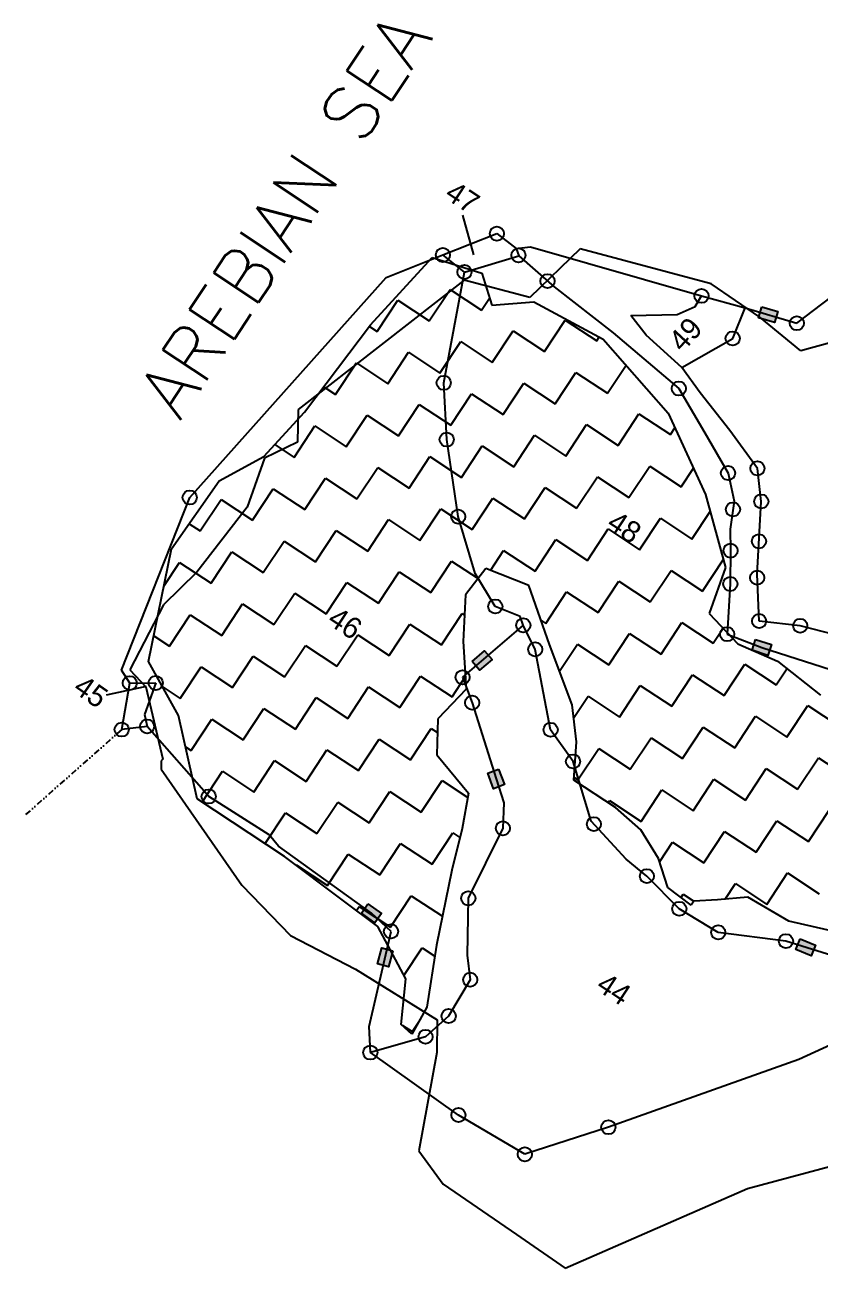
# Model space of a CAD drawing. Header units: metres. Extents: x 301361 to 304244, y 1956232 to 1958987.
# Drawn here: x 301361 to 302020, y 1957817 to 1958849 of the extents above; entities that cross this region are included whole.
import ezdxf

# ---------------------------------------------------------------- set-up
doc = ezdxf.new("R2010")
doc.units = ezdxf.units.M
doc.linetypes.add('DIVIDE', pattern=[1.25, 0.5, -0.25, 0, -0.25, 0, -0.25])
for name, color, linetype in [('POLY_HATCH', 12, 'Continuous'), ('POLY_PARCEL', 6, 'Continuous'), ('POLY_WATER', 4, 'Continuous'), ('TEXT_MAPOUT', 7, 'Continuous'), ('TEXT_PARCEL', 7, 'Continuous'), ('V_BOUND_LINE', 7, 'Continuous'), ('V_DIVIDE_LINE', 7, 'DIVIDE'), ('VILLAGE BOUNDRY', 15, 'Continuous')]:
    doc.layers.add(name, color=color, linetype=linetype)
doc.styles.get("Standard").update_dxf_attribs({"font": 'simplex.shx'})
doc.styles.add('TEXT_MAP', font='')
doc.styles.get('TEXT_MAP').set_extended_font_data('Kruti Dev 050')
doc.dimstyles.get("Standard").update_dxf_attribs({"dimtxt": 0.18, "dimasz": 0.18, "dimexe": 0.18, "dimexo": 0.0625, "dimgap": 0.09, "dimtad": 0, "dimtih": 1, "dimtoh": 1, "dimdec": 4, "dimzin": 0, "dimdsep": 46, "dimtxsty": 'Standard', "dimcen": 0.09, "dimadec": 0, "dimazin": 0, "dimtfac": 1, "dimtdec": 4, "dimtofl": 0, "dimtmove": 0, "dimatfit": 3, "dimfxl": 1, "dimtolj": 1, "dimtzin": 0, "dimarcsym": 0})

msp = doc.modelspace()

# ---------------------------------------------------------------- hatches: boundary and pattern name
for points in [[(301983.1, 1958602), (301985.9, 1958611.1), (301972.7, 1958615), (301970, 1958605.9)], [(301977.7, 1958325.5), (301980.6, 1958334.5), (301967.5, 1958338.7), (301964.6, 1958329.7)], [(301748.8, 1958322), (301742.6, 1958329.2), (301732.2, 1958320.3), (301738.3, 1958313.1)], [(301750.1, 1958214.8), (301759, 1958218.2), (301754.2, 1958231), (301745.3, 1958227.7)], [(301651.6, 1958103.5), (301657, 1958111.2), (301645.8, 1958119.1), (301640.4, 1958111.3)], [(302013.6, 1958076.1), (302017.2, 1958084.9), (302004.5, 1958090), (302000.9, 1958081.2)], [(301653.7, 1958069.5), (301662.9, 1958067), (301666.4, 1958080.2), (301657.3, 1958082.7)]]:
    msp.add_hatch(color=256).paths.add_polyline_path(points)

# ---------------------------------------------------------------- linework, layer by layer
for points in [[(301972.7, 1958615), (301985.9, 1958611.1), (301983.1, 1958602), (301970, 1958605.9)], [(301967.5, 1958338.7), (301980.6, 1958334.5), (301977.7, 1958325.5), (301964.6, 1958329.7)], [(301732.2, 1958320.3), (301742.6, 1958329.2), (301748.8, 1958322), (301738.3, 1958313.1)], [(301754.2, 1958231), (301759, 1958218.2), (301750.1, 1958214.8), (301745.3, 1958227.7)], [(301645.8, 1958119.1), (301657, 1958111.2), (301651.6, 1958103.5), (301640.4, 1958111.3)], [(302004.5, 1958090), (302017.2, 1958084.9), (302013.6, 1958076.1), (302000.9, 1958081.2)], [(301666.4, 1958080.2), (301662.9, 1958067), (301653.7, 1958069.5), (301657.3, 1958082.7)]]:
    msp.add_lwpolyline(points, close=True)
for centre in [(301752.8, 1958675.7), (301708, 1958658), (301770.7, 1958657.7), (301725.9, 1958643.8), (301794.8, 1958636.3), (301922.6, 1958624), (302001.7, 1958601.3), (301948.5, 1958588.7), (301708.7, 1958551.8), (301903.8, 1958547.1), (301711.2, 1958504.7), (301969, 1958480.8), (301944.6, 1958476.9), (301497.9, 1958456.6), (301972.2, 1958453.3), (301720.7, 1958440.7), (301948.7, 1958446.7), (301970.3, 1958420.2), (301946.7, 1958412.5), (301968.8, 1958390), (301946.5, 1958384.8), (301751.5, 1958366.1), (301774.7, 1958350.5), (301970.4, 1958354), (302004.5, 1958350.1), (301943.9, 1958343.1), (301784.6, 1958330.5), (301724.3, 1958307.3), (301448.2, 1958302.5), (301469.7, 1958302.6), (301732.3, 1958286.2), (301441.5, 1958263.9), (301462.6, 1958266.5), (301797.4, 1958263.7), (301816, 1958237.4), (301513.7, 1958208.3), (301757.8, 1958181.9), (301833.3, 1958185.4), (301877.3, 1958142.2), (301729.1, 1958123.8), (301904.2, 1958115.1), (301665, 1958096.3), (301936.5, 1958095.5), (301992.7, 1958088.2), (301730.7, 1958056.2), (301712.8, 1958026), (301693.6, 1958008.8), (301647.8, 1957995.7), (301720.9, 1957943.8), (301845.3, 1957933.7), (301776, 1957911.2)]:
    msp.add_circle(centre, 5.87)
at = {"layer": 'POLY_HATCH', "ltscale": 10}
for p, q in [((301648, 1958599.9), (301699.1, 1958655.8)), ((301699.1, 1958655.8), (301740.2, 1958642.9)), ((301740.2, 1958642.9), (301748.5, 1958616.2)), ((301748.5, 1958616.2), (301783.5, 1958619.1)), ((301783.5, 1958619.1), (301841, 1958588.2)), ((301593.2, 1958527.5), (301648, 1958599.9)), ((301841, 1958588.2), (301894.9, 1958526.7)), ((301559.5, 1958490.7), (301593.2, 1958527.5)), ((301894.9, 1958526.7), (301925.9, 1958459.1)), ((301522.4, 1958470.3), (301559.5, 1958490.7)), ((301482.9, 1958413.9), (301522.4, 1958470.3)), ((301925.9, 1958459.1), (301942.6, 1958398.5)), ((301463.7, 1958320.3), (301482.9, 1958413.9)), ((301743.7, 1958397.6), (301726.8, 1958375.7)), ((301779.3, 1958383.6), (301743.7, 1958397.6)), ((301942.6, 1958398.5), (301929.1, 1958360.2)), ((301796.5, 1958334.5), (301779.3, 1958383.6)), ((301726.8, 1958375.7), (301724.8, 1958336.9)), ((301929.1, 1958360.2), (301952.8, 1958335.2)), ((301724.8, 1958336.9), (301727.2, 1958297.5)), ((301815.3, 1958284.3), (301796.5, 1958334.5)), ((301952.8, 1958335.2), (301985.7, 1958320.6)), ((301488.5, 1958275.6), (301463.7, 1958320.3)), ((301985.7, 1958320.6), (302021.3, 1958292.4)), ((301727.2, 1958297.5), (301703.9, 1958272.8)), ((301818.8, 1958253.7), (301815.3, 1958284.3)), ((301504.2, 1958206.3), (301488.5, 1958275.6)), ((301703.9, 1958272.8), (301702.9, 1958242.8)), ((301816.7, 1958222), (301818.8, 1958253.7)), ((301702.9, 1958242.8), (301729.3, 1958211.2)), ((301851.3, 1958199.2), (301816.7, 1958222)), ((301729.3, 1958211.2), (301724, 1958181.7)), ((301576.6, 1958158.6), (301504.2, 1958206.3)), ((301872.2, 1958180.7), (301851.3, 1958199.2)), ((301724, 1958181.7), (301715.5, 1958147.2)), ((301887, 1958156.8), (301872.2, 1958180.7)), ((301625.4, 1958121.6), (301576.6, 1958158.6)), ((301894.8, 1958132.7), (301887, 1958156.8)), ((301715.5, 1958147.2), (301702.7, 1958084.8)), ((301914, 1958118), (301894.8, 1958132.7)), ((301654, 1958100.5), (301625.4, 1958121.6)), ((301916.2, 1958121.3), (301914, 1958118)), ((301935.9, 1958122.5), (301916.2, 1958121.3)), ((301961, 1958124.8), (301935.9, 1958122.5)), ((301995, 1958104.7), (301961, 1958124.8)), ((302027.8, 1958097.2), (301995, 1958104.7)), ((301677.2, 1958056.9), (301654, 1958100.5)), ((301702.7, 1958084.8), (301694.8, 1958033.4)), ((301673.5, 1958019.1), (301677.2, 1958056.9)), ((301694.8, 1958033.4), (301682.3, 1958011)), ((301682.3, 1958011), (301673.5, 1958019.1))]:
    msp.add_line(p, q, dxfattribs=at)
at = {"layer": 'POLY_HATCH', "linetype": 'Continuous'}
for p, q in [((301653.4, 1958594.4), (301670.6, 1958620.5)), ((301670.6, 1958620.5), (301696.7, 1958603.3)), ((301696.7, 1958603.3), (301714, 1958629.4)), ((301714, 1958629.4), (301740.1, 1958612.2)), ((301740.1, 1958612.2), (301746.6, 1958622.1)), ((301792.3, 1958577.7), (301809.5, 1958603.8)), ((301809.5, 1958603.8), (301835.7, 1958586.6)), ((301647, 1958598.6), (301653.4, 1958594.4)), ((301749, 1958568.8), (301766.2, 1958594.9)), ((301766.2, 1958594.9), (301792.3, 1958577.7)), ((301835.7, 1958586.6), (301837.8, 1958589.9)), ((301705.6, 1958559.9), (301722.9, 1958586)), ((301722.9, 1958586), (301749, 1958568.8)), ((301662.3, 1958551), (301679.5, 1958577.2)), ((301679.5, 1958577.2), (301705.6, 1958559.9)), ((301619, 1958542.1), (301636.2, 1958568.3)), ((301636.2, 1958568.3), (301662.3, 1958551)), ((301801.2, 1958534.4), (301818.4, 1958560.5)), ((301818.4, 1958560.5), (301844.6, 1958543.3)), ((301844.6, 1958543.3), (301860, 1958566.6)), ((301609.2, 1958548.6), (301619, 1958542.1)), ((301757.9, 1958525.5), (301775.1, 1958551.6)), ((301775.1, 1958551.6), (301801.2, 1958534.4)), ((301714.5, 1958516.6), (301731.8, 1958542.7)), ((301731.8, 1958542.7), (301757.9, 1958525.5)), ((301671.2, 1958507.7), (301688.4, 1958533.8)), ((301688.4, 1958533.8), (301714.5, 1958516.6)), ((301627.8, 1958498.8), (301645.1, 1958524.9)), ((301645.1, 1958524.9), (301671.2, 1958507.7)), ((301853.5, 1958499.9), (301870.7, 1958526)), ((301870.7, 1958526), (301896.8, 1958508.8)), ((301584.5, 1958489.9), (301601.7, 1958516)), ((301601.7, 1958516), (301627.8, 1958498.8)), ((301766.8, 1958482.1), (301784, 1958508.3)), ((301784, 1958508.3), (301810.1, 1958491)), ((301810.1, 1958491), (301827.3, 1958517.2)), ((301827.3, 1958517.2), (301853.5, 1958499.9)), ((301896.8, 1958508.8), (301900.5, 1958514.5)), ((301568.5, 1958500.5), (301584.5, 1958489.9)), ((301723.4, 1958473.2), (301740.7, 1958499.4)), ((301740.7, 1958499.4), (301766.8, 1958482.1)), ((301680.1, 1958464.3), (301697.3, 1958490.5)), ((301697.3, 1958490.5), (301723.4, 1958473.2)), ((301636.7, 1958455.5), (301654, 1958481.6)), ((301654, 1958481.6), (301680.1, 1958464.3)), ((301862.4, 1958456.6), (301879.6, 1958482.7)), ((301879.6, 1958482.7), (301905.7, 1958465.5)), ((301905.7, 1958465.5), (301915.9, 1958480.9)), ((301593.4, 1958446.6), (301610.6, 1958472.7)), ((301610.6, 1958472.7), (301636.7, 1958455.5)), ((301819, 1958447.7), (301836.2, 1958473.8)), ((301836.2, 1958473.8), (301862.4, 1958456.6)), ((301550.1, 1958437.7), (301567.3, 1958463.8)), ((301567.3, 1958463.8), (301593.4, 1958446.6)), ((301732.3, 1958429.9), (301749.5, 1958456)), ((301749.5, 1958456), (301775.7, 1958438.8)), ((301775.7, 1958438.8), (301792.9, 1958464.9)), ((301792.9, 1958464.9), (301819, 1958447.7)), ((301506.7, 1958428.8), (301523.9, 1958454.9)), ((301523.9, 1958454.9), (301550.1, 1958437.7)), ((301689, 1958421), (301706.2, 1958447.1)), ((301706.2, 1958447.1), (301732.3, 1958429.9)), ((301914.6, 1958422.1), (301929.7, 1958445.1)), ((301497.5, 1958434.8), (301506.7, 1958428.8)), ((301645.6, 1958412.1), (301662.9, 1958438.2)), ((301662.9, 1958438.2), (301689, 1958421)), ((301871.2, 1958413.2), (301888.5, 1958439.4)), ((301888.5, 1958439.4), (301914.6, 1958422.1)), ((301602.3, 1958403.2), (301619.5, 1958429.3)), ((301619.5, 1958429.3), (301645.6, 1958412.1)), ((301827.9, 1958404.3), (301845.1, 1958430.5)), ((301845.1, 1958430.5), (301871.2, 1958413.2)), ((301559, 1958394.3), (301576.2, 1958420.4)), ((301576.2, 1958420.4), (301602.3, 1958403.2)), ((301784.6, 1958395.5), (301801.8, 1958421.6)), ((301801.8, 1958421.6), (301827.9, 1958404.3)), ((301515.6, 1958385.4), (301532.8, 1958411.5)), ((301532.8, 1958411.5), (301559, 1958394.3)), ((301697.9, 1958377.7), (301715.1, 1958403.8)), ((301715.1, 1958403.8), (301737.2, 1958389.2)), ((301747.5, 1958396.1), (301758.4, 1958412.7)), ((301758.4, 1958412.7), (301784.6, 1958395.5)), ((301923.5, 1958378.8), (301940.7, 1958404.9)), ((301940.7, 1958404.9), (301940.9, 1958404.8)), ((301476.5, 1958383), (301489.5, 1958402.6)), ((301489.5, 1958402.6), (301515.6, 1958385.4)), ((301654.5, 1958368.8), (301671.8, 1958394.9)), ((301671.8, 1958394.9), (301697.9, 1958377.7)), ((301880.1, 1958369.9), (301897.4, 1958396)), ((301897.4, 1958396), (301923.5, 1958378.8)), ((301611.2, 1958359.9), (301628.4, 1958386)), ((301628.4, 1958386), (301654.5, 1958368.8)), ((301836.8, 1958361), (301854, 1958387.1)), ((301854, 1958387.1), (301880.1, 1958369.9)), ((301567.8, 1958351), (301585.1, 1958377.1)), ((301585.1, 1958377.1), (301611.2, 1958359.9)), ((301793.5, 1958352.1), (301810.7, 1958378.2)), ((301810.7, 1958378.2), (301836.8, 1958361)), ((301524.5, 1958342.1), (301541.7, 1958368.2)), ((301541.7, 1958368.2), (301567.8, 1958351)), ((301481.2, 1958333.2), (301498.4, 1958359.3)), ((301498.4, 1958359.3), (301524.5, 1958342.1)), ((301706.8, 1958334.3), (301724, 1958360.4)), ((301724, 1958360.4), (301726, 1958359.1)), ((301789.3, 1958354.8), (301793.5, 1958352.1)), ((301889, 1958326.6), (301906.3, 1958352.7)), ((301906.3, 1958352.7), (301932.4, 1958335.5)), ((301468.1, 1958341.8), (301481.2, 1958333.2)), ((301620.1, 1958316.5), (301637.3, 1958342.6)), ((301637.3, 1958342.6), (301663.4, 1958325.4)), ((301663.4, 1958325.4), (301680.7, 1958351.5)), ((301680.7, 1958351.5), (301706.8, 1958334.3)), ((301845.7, 1958317.7), (301862.9, 1958343.8)), ((301862.9, 1958343.8), (301889, 1958326.6)), ((301932.4, 1958335.5), (301940.7, 1958348)), ((301576.7, 1958307.6), (301594, 1958333.7)), ((301594, 1958333.7), (301620.1, 1958316.5)), ((301804.7, 1958312.4), (301819.6, 1958334.9)), ((301819.6, 1958334.9), (301845.7, 1958317.7)), ((301533.4, 1958298.7), (301550.6, 1958324.9)), ((301550.6, 1958324.9), (301576.7, 1958307.6)), ((301490.1, 1958289.8), (301507.3, 1958316)), ((301507.3, 1958316), (301533.4, 1958298.7)), ((301941.3, 1958292.1), (301958.5, 1958318.2)), ((301958.5, 1958318.2), (301984.6, 1958301)), ((301984.6, 1958301), (301993.5, 1958314.4)), ((301672.3, 1958282.1), (301689.5, 1958308.2)), ((301689.5, 1958308.2), (301715.7, 1958291)), ((301715.7, 1958291), (301726.6, 1958307.6)), ((301854.6, 1958274.3), (301871.8, 1958300.4)), ((301871.8, 1958300.4), (301897.9, 1958283.2)), ((301897.9, 1958283.2), (301915.2, 1958309.3)), ((301915.2, 1958309.3), (301941.3, 1958292.1)), ((301475.2, 1958299.7), (301490.1, 1958289.8)), ((301585.6, 1958264.3), (301602.9, 1958290.4)), ((301602.9, 1958290.4), (301629, 1958273.2)), ((301629, 1958273.2), (301646.2, 1958299.3)), ((301646.2, 1958299.3), (301672.3, 1958282.1)), ((301816.5, 1958273.4), (301828.5, 1958291.5)), ((301828.5, 1958291.5), (301854.6, 1958274.3)), ((301542.3, 1958255.4), (301559.5, 1958281.5)), ((301559.5, 1958281.5), (301585.6, 1958264.3)), ((301993.5, 1958257.7), (302010.7, 1958283.8)), ((302010.7, 1958283.8), (302036.9, 1958266.6)), ((301499, 1958246.5), (301516.2, 1958272.6)), ((301516.2, 1958272.6), (301542.3, 1958255.4)), ((301950.2, 1958248.8), (301967.4, 1958274.9)), ((301967.4, 1958274.9), (301993.5, 1958257.7)), ((301681.2, 1958238.7), (301698.4, 1958264.9)), ((301698.4, 1958264.9), (301703.5, 1958261.5)), ((301906.8, 1958239.9), (301924.1, 1958266)), ((301924.1, 1958266), (301950.2, 1958248.8)), ((301494.4, 1958249.5), (301499, 1958246.5)), ((301637.9, 1958229.8), (301655.1, 1958256)), ((301655.1, 1958256), (301681.2, 1958238.7)), ((301863.5, 1958231), (301880.7, 1958257.1)), ((301880.7, 1958257.1), (301906.8, 1958239.9)), ((301594.5, 1958220.9), (301611.8, 1958247.1)), ((301611.8, 1958247.1), (301637.9, 1958229.8)), ((301820.1, 1958222.1), (301837.4, 1958248.2)), ((301837.4, 1958248.2), (301863.5, 1958231)), ((302002.4, 1958214.3), (302019.6, 1958240.4)), ((302019.6, 1958240.4), (302045.8, 1958223.2)), ((301508.2, 1958203.7), (301525.1, 1958229.3)), ((301525.1, 1958229.3), (301551.2, 1958212)), ((301551.2, 1958212), (301568.4, 1958238.2)), ((301568.4, 1958238.2), (301594.5, 1958220.9)), ((301959.1, 1958205.4), (301976.3, 1958231.5)), ((301976.3, 1958231.5), (302002.4, 1958214.3)), ((301690.1, 1958195.4), (301707.3, 1958221.5)), ((301707.3, 1958221.5), (301728.7, 1958207.4)), ((301816.9, 1958224.2), (301820.1, 1958222.1)), ((301915.7, 1958196.5), (301932.9, 1958222.6)), ((301932.9, 1958222.6), (301959.1, 1958205.4)), ((301646.8, 1958186.5), (301664, 1958212.6)), ((301664, 1958212.6), (301690.1, 1958195.4)), ((301872.4, 1958187.6), (301889.6, 1958213.8)), ((301889.6, 1958213.8), (301915.7, 1958196.5)), ((301603.4, 1958177.6), (301620.7, 1958203.7)), ((301620.7, 1958203.7), (301646.8, 1958186.5)), ((301845.2, 1958203.2), (301846.3, 1958204.9)), ((301846.3, 1958204.9), (301872.4, 1958187.6)), ((301560.4, 1958169.2), (301577.3, 1958194.8)), ((301577.3, 1958194.8), (301603.4, 1958177.6)), ((301968, 1958162.1), (301985.2, 1958188.2)), ((301985.2, 1958188.2), (302011.3, 1958171)), ((302011.3, 1958171), (302028.5, 1958197.1)), ((301699, 1958152.1), (301716.2, 1958178.2)), ((301716.2, 1958178.2), (301722.2, 1958174.2)), ((301924.6, 1958153.2), (301941.8, 1958179.3)), ((301941.8, 1958179.3), (301968, 1958162.1)), ((301655.7, 1958143.2), (301672.9, 1958169.3)), ((301672.9, 1958169.3), (301699, 1958152.1)), ((301887.9, 1958154.3), (301898.5, 1958170.4)), ((301898.5, 1958170.4), (301924.6, 1958153.2)), ((301612.3, 1958134.3), (301629.5, 1958160.4)), ((301629.5, 1958160.4), (301655.7, 1958143.2)), ((301586.1, 1958151.4), (301586.2, 1958151.5)), ((301586.2, 1958151.5), (301612.3, 1958134.3)), ((301942.2, 1958123.1), (301950.7, 1958136)), ((301950.7, 1958136), (301976.9, 1958118.7)), ((301976.9, 1958118.7), (301994.1, 1958144.9)), ((301994.1, 1958144.9), (302020.2, 1958127.6)), ((301664.6, 1958099.8), (301681.8, 1958125.9)), ((301681.8, 1958125.9), (301707.6, 1958108.9)), ((301905.7, 1958124.4), (301907.4, 1958127.1)), ((301907.4, 1958127.1), (301916.2, 1958121.3)), ((301636.2, 1958113.6), (301638.4, 1958117)), ((301638.4, 1958117), (301664.6, 1958099.8)), ((301675.6, 1958059.7), (301690.7, 1958082.6)), ((301690.7, 1958082.6), (301701.3, 1958075.6)), ((301682.4, 1958013.1), (301689.6, 1958024.1)), ((301674.3, 1958018.5), (301682.4, 1958013.1))]:
    msp.add_line(p, q, dxfattribs=at)
at = {"layer": 'POLY_PARCEL'}
for p, q in [((301725.9, 1958643.8), (301708, 1958658)), ((301725.9, 1958643.8), (301770.9, 1958657.3)), ((301708.7, 1958551.8), (301725.9, 1958643.8)), ((301948.5, 1958588.7), (301958.8, 1958614.2)), ((301906.2, 1958564.5), (301948.5, 1958588.7)), ((301711.2, 1958504.7), (301708.7, 1958551.8)), ((301720.7, 1958440.7), (301711.2, 1958504.7)), ((301734.8, 1958393.4), (301720.7, 1958440.7)), ((301751.5, 1958366.1), (301734.8, 1958393.4)), ((301772.2, 1958357.7), (301751.5, 1958366.1)), ((301774.7, 1958350.5), (301772.2, 1958357.7)), ((301774.7, 1958350.5), (301724.3, 1958307.3)), ((301784.6, 1958330.5), (301774.7, 1958350.5)), ((301797.4, 1958263.7), (301784.6, 1958330.5)), ((301448.2, 1958302.5), (301469.7, 1958302.6)), ((301469.7, 1958302.6), (301460.5, 1958276.4)), ((301724.3, 1958307.3), (301732.3, 1958286.2)), ((301732.3, 1958286.2), (301752.2, 1958222.9)), ((301460.5, 1958276.4), (301462.6, 1958266.5)), ((301816, 1958237.4), (301797.4, 1958263.7)), ((301831, 1958187.9), (301816, 1958237.4)), ((301752.2, 1958222.9), (301758.6, 1958203)), ((301758.6, 1958203), (301757.8, 1958181.9)), ((301860.1, 1958156.4), (301831, 1958187.9)), ((301757.8, 1958181.9), (301729.1, 1958123.8)), ((301877.3, 1958142.2), (301860.1, 1958156.4)), ((301904.2, 1958115.1), (301877.3, 1958142.2)), ((301729.1, 1958123.8), (301728.1, 1958076.6)), ((301936.5, 1958095.5), (301904.2, 1958115.1)), ((301992.7, 1958088.2), (301936.5, 1958095.5)), ((302040.3, 1958073.2), (301992.7, 1958088.2)), ((301728.1, 1958076.6), (301730.7, 1958056.2)), ((301730.7, 1958056.2), (301712.8, 1958026)), ((301712.8, 1958026), (301693.6, 1958008.8)), ((301693.6, 1958008.8), (301647.8, 1957995.7))]:
    msp.add_line(p, q, dxfattribs=at)
at = {"layer": 'POLY_WATER'}
for p, q in [((301768.9, 1958663.3), (301770.9, 1958657.3)), ((301770.9, 1958657.3), (301800.4, 1958631.4)), ((301800.4, 1958631.4), (301849.3, 1958593.4)), ((301917.3, 1958615.1), (301922.6, 1958624)), ((301902.4, 1958608.5), (301917.3, 1958615.1)), ((301864.1, 1958607.6), (301902.4, 1958608.5)), ((301876.8, 1958591.4), (301864.1, 1958607.6)), ((301849.3, 1958593.4), (301903.8, 1958547.1)), ((301906.2, 1958564.5), (301876.8, 1958591.4)), ((301921.6, 1958543.6), (301906.2, 1958564.5)), ((301903.8, 1958547.1), (301925.3, 1958510.4)), ((301946.1, 1958512.1), (301921.6, 1958543.6)), ((301925.3, 1958510.4), (301944.6, 1958476.9)), ((301969, 1958480.8), (301946.1, 1958512.1)), ((301944.6, 1958476.9), (301949.7, 1958453.5)), ((301972.2, 1958453.3), (301969, 1958480.8)), ((301949.7, 1958453.5), (301946.4, 1958430.3)), ((301968.7, 1958393), (301972.2, 1958453.3)), ((301946.4, 1958430.3), (301946.7, 1958412.5)), ((301946.7, 1958412.5), (301946.5, 1958384.8)), ((301946.5, 1958384.8), (301943.9, 1958343.1)), ((301970.4, 1958354), (301968.7, 1958393)), ((302004.5, 1958350.1), (301970.4, 1958354)), ((301943.9, 1958343.1), (301972.6, 1958332.1)), ((302055.2, 1958337), (302004.5, 1958350.1)), ((301972.6, 1958332.1), (302044.3, 1958309.1))]:
    msp.add_line(p, q, dxfattribs=at)
at = {"layer": 'V_BOUND_LINE'}
for p, q in [((302001.7, 1958601.3), (302229.3, 1958774.7)), ((301708, 1958658), (301752.8, 1958675.7)), ((301752.8, 1958675.7), (301768.9, 1958663.3)), ((301768.9, 1958663.3), (301780.6, 1958664.8)), ((301780.6, 1958664.8), (301922.6, 1958624)), ((301660.8, 1958639.3), (301708, 1958658)), ((301497.9, 1958456.6), (301660.8, 1958639.3)), ((301922.6, 1958624), (301958.8, 1958614.2)), ((301958.8, 1958614.2), (302001.7, 1958601.3)), ((301441.4, 1958313.1), (301497.9, 1958456.6)), ((301448.2, 1958302.5), (301441.4, 1958313.1)), ((301441.5, 1958263.9), (301448.2, 1958302.5)), ((301462.6, 1958266.5), (301441.5, 1958263.9)), ((301513.7, 1958208.3), (301462.6, 1958266.5)), ((301563.8, 1958176.5), (301513.7, 1958208.3)), ((301571.5, 1958167.1), (301563.8, 1958176.5)), ((301648.7, 1958111.3), (301571.5, 1958167.1)), ((301665, 1958096.3), (301648.7, 1958111.3)), ((301646.9, 1958017.2), (301665, 1958096.3)), ((301647.8, 1957995.7), (301646.9, 1958017.2)), ((302029.8, 1958002.2), (302003.3, 1957989.9)), ((301720.9, 1957943.8), (301647.8, 1957995.7)), ((302003.3, 1957989.9), (301845.3, 1957933.7)), ((301776, 1957911.2), (301720.9, 1957943.8)), ((301845.3, 1957933.7), (301776, 1957911.2))]:
    msp.add_line(p, q, dxfattribs=at)
at = {"layer": 'V_DIVIDE_LINE', "ltscale": 10}
msp.add_line((301441.5, 1958263.9), (301361.1, 1958192.7), dxfattribs=at)
at = {"layer": 'VILLAGE BOUNDRY'}
for p, q in [((301821.8, 1958663), (301780.2, 1958622.6)), ((301930.6, 1958634.1), (301821.8, 1958663)), ((301725.8, 1958637), (301587.8, 1958529.8)), ((301780.2, 1958622.6), (301725.8, 1958637)), ((301971.1, 1958606.2), (301930.6, 1958634.1)), ((302004.9, 1958578.4), (301971.1, 1958606.2)), ((302052.8, 1958591.4), (302004.9, 1958578.4)), ((301587.8, 1958529.8), (301587.4, 1958502.5)), ((301587.4, 1958502.5), (301559.9, 1958489.3)), ((301559.9, 1958489.3), (301545.6, 1958448.5)), ((301545.6, 1958448.5), (301503.9, 1958394.5)), ((301503.9, 1958394.5), (301476.2, 1958367.6)), ((301476.2, 1958367.6), (301448.1, 1958313.4)), ((301448.1, 1958313.4), (301461.5, 1958299.5)), ((301461.5, 1958299.5), (301475.7, 1958239.2)), ((301475.7, 1958239.2), (301474.3, 1958237.9)), ((301474.3, 1958237.9), (301474.2, 1958231.1)), ((301474.2, 1958231.1), (301541.1, 1958134.6)), ((301541.1, 1958134.6), (301581.5, 1958093)), ((301581.5, 1958093), (301635.6, 1958065)), ((301635.6, 1958065), (301703.3, 1958023)), ((301703.3, 1958023), (301702.9, 1957995.7)), ((301702.9, 1957995.7), (301688.1, 1957914)), ((301688.1, 1957914), (301708.2, 1957886.4)), ((301960.7, 1957882.8), (302056.6, 1957908.7)), ((301708.2, 1957886.4), (301769, 1957844.6)), ((301809.6, 1957816.7), (301960.7, 1957882.8)), ((301769, 1957844.6), (301809.6, 1957816.7))]:
    msp.add_line(p, q, dxfattribs=at)

# ---------------------------------------------------------------- texts
at = {"layer": 'TEXT_MAPOUT'}
msp.add_text('AREBIAN SEA', height=44.635, rotation=56.598, dxfattribs=at).set_placement((301489.8, 1958519.5))
at = {"layer": 'TEXT_PARCEL', "style": 'TEXT_MAP'}
for s, rotation, p in [('47', 326.598, (301708.5, 1958705.7)), ('49', 47.1293, (301906.7, 1958576.4)), ('48', 326.598, (301842.8, 1958431.9)), ('46', 326.598, (301611.1, 1958352.2)), ('45', 325.1302, (301400.1, 1958295.8)), ('44', 326.598, (301834.1, 1958048.4))]:
    msp.add_text(s, height=17.74, rotation=rotation, dxfattribs=at).set_placement(p)

# ---------------------------------------------------------------- leaders
for points in [[(301724.3, 1958690.9), (301733.4, 1958658.1)], [(301428.9, 1958292.6), (301462.1, 1958300)]]:
    msp.add_leader(points, dimstyle='Standard', override={"dimtxt": 2.5, "dimasz": 2.5, "dimexe": 1.25, "dimexo": 0.625, "dimgap": 0.625, "dimtad": 1, "dimtih": 0, "dimtoh": 0, "dimzin": 8, "dimcen": 2.5, "dimtofl": 1})

doc.saveas('drawing.dxf')
